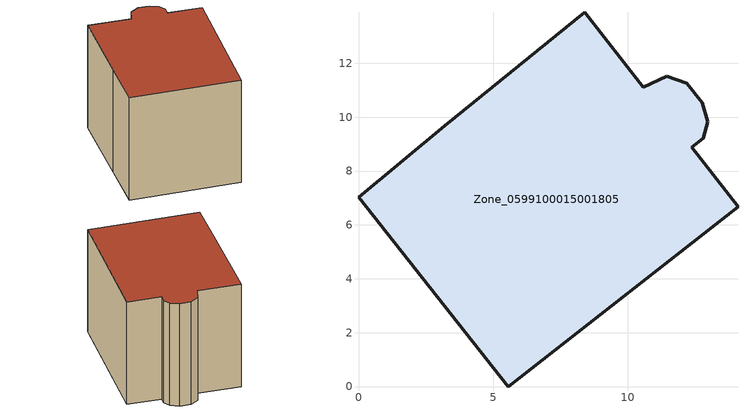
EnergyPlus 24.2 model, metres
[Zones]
Zone_0599100015001805
 floor ground (C_G): 11.44,11.52 12.19,11.26 12.76,10.54 12.96,9.82 12.8,9.22 12.37,8.88 14.08,6.68 5.56,0 0,7.03 3.21,9.67 8.39,13.88 10.56,11.1 z0.78
 wall outside (C_F): 12.19,11.26 11.44,11.52 10.56,11.1 8.39,13.88 3.21,9.67 0,7.03 5.56,0 14.08,6.68 12.37,8.88 12.8,9.22 12.96,9.82 12.76,10.54 12.19,11.26 z0.78:10.08
 roof outside (C_R): 12.8,9.22 12.96,9.82 12.76,10.54 12.19,11.26 11.44,11.52 10.56,11.1 8.39,13.88 3.21,9.67 0,7.03 5.56,0 14.08,6.68 12.37,8.88 z10.08
[BUILDING]
Pand.0599100015001805: North Axis=0; Terrain=City; Loads Convergence Tolerance Value=0.04; Temperature Convergence Tolerance Value=0.4; Solar Distribution=FullExterior; Maximum Number of Warmup Days=25; Minimum Number of Warmup Days=1
[Site:Location]
Rotterdam.The.Hague.AP_ZH_NLD Design_Conditions: Latitude=51.96; Longitude=4.45; Time Zone=1; Elevation=-4.5
[SITE:GROUNDTEMPERATURE:BUILDINGSURFACE]
18, 18, 18, 18, 18, 18, 18, 18, 18, 18, 18, 18
[MATERIAL] Thermal Absorptance=0.9; Solar Absorptance=0.7; Visible Absorptance=0.7
Name | Roughness | Thickness | Conductivity | Density | Specific Heat
G.TI.1975-1991 | MediumSmooth | 0.15 | 0.288461 | 540 | 1210
F.TI.1975-1991 | Rough | 0.3 | 0.230769 | 1920 | 840
R.TI.1975-1991 | MediumRough | 0.2 | 0.153846 | 1500 | 1000
[CONSTRUCTION]
C_G: G.TI.1975-1991
C_F: F.TI.1975-1991
C_R: R.TI.1975-1991
[ZONE]
Zone_0599100015001805: Type=1; Multiplier=1; Ceiling Height=Autocalculate; Volume=Autocalculate; Floor Area=autocalculate; Part of Total Floor Area=Yes
[ZONEINFILTRATION:DESIGNFLOWRATE]
Infil_Zone_0599100015001805: Zone or ZoneList or Space or SpaceList=Zone_0599100015001805; Schedule=AlwaysOn; Design Flow Rate Calculation Method=Flow/Area; Flow Rate per Floor Area=0.003; Constant Term Coefficient=1; Temperature Term Coefficient=0; Velocity Term Coefficient=0; Velocity Squared Term Coefficient=0
[HVACTEMPLATE:ZONE:IDEALLOADSAIRSYSTEM]
Zone_0599100015001805: Maximum Heating Supply Air Temperature=50; Minimum Cooling Supply Air Temperature=13; Maximum Heating Supply Air Humidity Ratio=0.0156; Minimum Cooling Supply Air Humidity Ratio=0.0077; Heating Limit=NoLimit; Cooling Limit=NoLimit; Dehumidification Control Type=ConstantSensibleHeatRatio; Cooling Sensible Heat Ratio=0.7; Dehumidification Setpoint=60; Humidification Control Type=None; Humidification Setpoint=30; Outdoor Air Method=None; Outdoor Air Flow Rate per Person=0.00944; Outdoor Air Flow Rate per Zone Floor Area=0; Outdoor Air Flow Rate per Zone=0; Demand Controlled Ventilation Type=None; Outdoor Air Economizer Type=NoEconomizer; Heat Recovery Type=None; Sensible Heat Recovery Effectiveness=0.7; Latent Heat Recovery Effectiveness=0.65
[ZONECONTROL:THERMOSTAT]
ThermostatControl_Zone_0599100015001805: Zone or ZoneList=Zone_0599100015001805; Control Type Schedule=DualSetpointControlType; Control 1=Thermostat_Zone_0599100015001805; Temperature Difference Between Cutout And Setpoint=0
[THERMOSTATSETPOINT:DUALSETPOINT]
Thermostat_Zone_0599100015001805: Heating Setpoint Temperature Schedule=HeatingSetpoint_Zone_0599100015001805; Cooling Setpoint Temperature Schedule=CoolingSetpoint_Zone_0599100015001805
[SCHEDULE:COMPACT]
HeatingSetpoint_Zone_0599100015001805: Through: 12/31, For: AllDays, Until: 24:00, 21
CoolingSetpoint_Zone_0599100015001805: Through: 12/31, For: AllDays, Until: 24:00, 24
DualSetpointControlType: Through: 12/31, For: AllDays, Until: 24:00, 4
AlwaysOn: Through: 12/31, For: AllDays, Until: 24:00, 1
